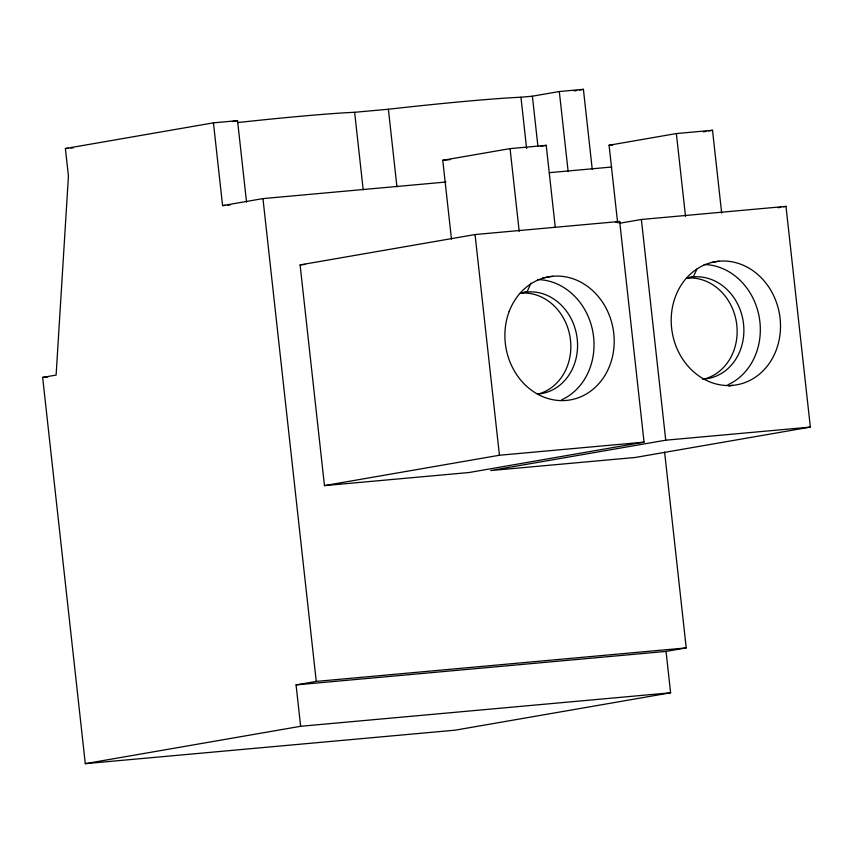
<?xml version="1.0" encoding="UTF-8"?>
<svg xmlns="http://www.w3.org/2000/svg" width="853" height="853" viewBox="0 0 853 853"><rect width="100%" height="100%" fill="white"/><g stroke="black" fill="none" stroke-linecap="round" stroke-linejoin="round"><path stroke-width="1.28" d="M531.003 283.1L526.994 291.982L520.266 293.144A51.383 44.74 80.2 0 1 569.964 336.434A51.383 44.74 80.2 0 1 537.966 394.097M696.816 269.153L693.308 276.916L686.58 278.089A51.383 44.74 80.2 0 1 736.267 321.378A51.383 44.74 80.2 0 1 704.279 379.031M664.615 452.143L686.228 647.907L666.044 651.404L670.607 692.796L455.267 730.157L85.289 763.659L42.65 377.41L56.106 375.075L68.432 176.123L65.393 148.529L213.442 122.843L237.539 120.657L246.538 202.108M232.411 121.552L237.539 120.657M237.539 122.576A138.868 4.851 -6.3 0 1 354.635 112.287L388.382 109.237A138.868 4.851 -6.3 0 1 520.948 97.231L532.389 96.197L559.312 91.527L583.409 89.341L592.259 169.48M574.24 90.93L576.863 90.482M579.486 90.023L583.409 89.341M451.472 239.117L442.76 160.289L510.062 148.614L546.219 145.341L555.207 226.791M541.037 146.236L546.219 145.341M213.442 122.843L222.58 205.605L262.959 198.6L445.948 182.03M617.625 222.74L609.074 145.234L676.365 133.558L712.522 130.285L721.659 213.047M703.458 131.852L706.049 131.405M708.64 130.957L712.522 130.285M300.096 264.899L475.057 234.543L619.673 221.449L644.047 442.153L469.075 472.519L324.46 485.613L300.096 264.899L305.395 264.419M615.759 222.121L619.673 221.449M619.171 223.337L641.371 219.477L785.986 206.383L810.35 427.097L635.378 457.453L490.763 470.547L665.735 440.191L810.35 427.097M778.149 207.748L780.762 207.29M783.374 206.842L785.986 206.383M542.604 278.025L552.701 276.276M711.434 262.532L719.004 261.21M728.931 386.025L732.716 385.364A62.493 54.411 80.2 0 0 769.395 287.994A62.493 54.411 80.2 0 0 675.469 296.503A62.493 54.411 80.2 0 0 732.716 385.364M324.46 485.613L499.431 455.246L644.047 442.153M85.289 763.659L300.64 726.287L296.066 684.906L316.26 681.408L686.228 647.907M65.393 148.529L68.037 148.294M70.692 148.049L73.347 147.814M442.76 160.289L450.512 159.586M609.074 145.234L612.944 144.882M549.385 172.669L611.708 167.028M222.58 205.605L225.117 205.381M227.655 205.147L230.193 204.923M42.65 377.41L47.949 376.93M296.066 684.906L666.044 651.404M300.64 726.287L670.607 692.796M676.365 133.558L685.503 216.321M641.371 219.477L665.735 440.191M559.312 91.527L568.162 171.666M532.389 96.197L537.902 146.119M520.948 97.231L526.6 148.465M510.062 148.614L519.2 231.376M475.057 234.543L499.431 455.246M388.382 109.237L396.933 186.743M354.635 112.287L363.197 189.803M262.959 198.6L316.26 681.408M537.816 279.592A62.493 54.411 80.2 0 1 592.675 330.921A62.493 54.411 80.2 0 1 561.551 399.876M520.565 293.112A51.383 44.74 80.2 0 1 576.692 335.261A51.383 44.74 80.2 0 1 538.264 394.054M704.12 264.537A62.493 54.411 80.2 0 1 758.978 315.866A62.493 54.411 80.2 0 1 727.854 384.82M686.878 278.057A51.383 44.74 80.2 0 1 743.208 321.442A51.383 44.74 80.2 0 1 702.403 379.137M509.156 311.558A62.493 54.411 80.2 0 0 566.403 400.42A62.493 54.411 80.2 0 0 603.092 303.06A62.493 54.411 80.2 0 0 509.156 311.558"/></g></svg>
